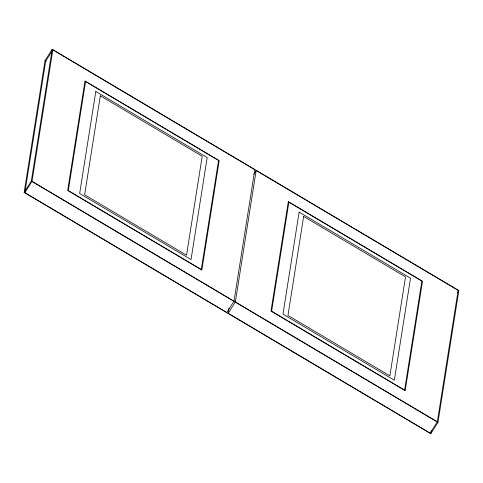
<?xml version="1.0" encoding="UTF-8"?>
<svg xmlns="http://www.w3.org/2000/svg" width="483" height="483" viewBox="0 0 483 483"><rect width="100%" height="100%" fill="white"/><g stroke="black" fill="none" stroke-linecap="round" stroke-linejoin="round"><path stroke-width="0.72" d="M24.15 192.445L45.034 60.604L52.2 49.284L458.85 290.555L437.966 422.396L430.8 433.716L24.15 192.445L31.317 181.125L52.2 49.284M24.862 192.626L45.674 61.226L52.84 49.906L254.813 169.738L234.001 301.138L226.835 312.459L24.862 192.626L32.029 181.306L52.84 49.906M253.78 174.315L256.165 170.541L458.138 290.374L437.326 421.774L430.16 433.094L228.187 313.262L229.008 308.063M228.187 313.262L235.354 301.941L256.165 170.541M430.8 433.716L431.271 430.733M457.655 292.444L458.85 290.555M45.034 60.604L46.326 61.377M32.029 181.306L234.001 301.138M235.354 301.941L437.326 421.774M31.317 181.125L437.966 422.396M84.99 80.999L67.656 190.429L201.852 270.045L219.185 160.622L84.99 80.999M85.569 81.561L68.296 190.592L201.272 269.484L218.545 160.453L85.569 81.561M95.809 91.474L79.653 193.496L191.026 259.576L207.189 157.549L95.809 91.474M100.313 95.821L84.64 194.776L186.529 255.223L202.202 156.275L100.313 95.827M288.315 201.634L270.981 311.064L405.177 390.681L422.51 281.257L288.315 201.634M288.894 202.196L271.627 311.227L404.597 390.119L421.87 281.088L288.894 202.196M299.14 212.103L282.978 314.131L394.351 380.212L410.514 278.184L299.14 212.103M303.638 216.456L287.965 315.411L389.853 375.859L405.527 276.91L303.638 216.456"/></g></svg>
